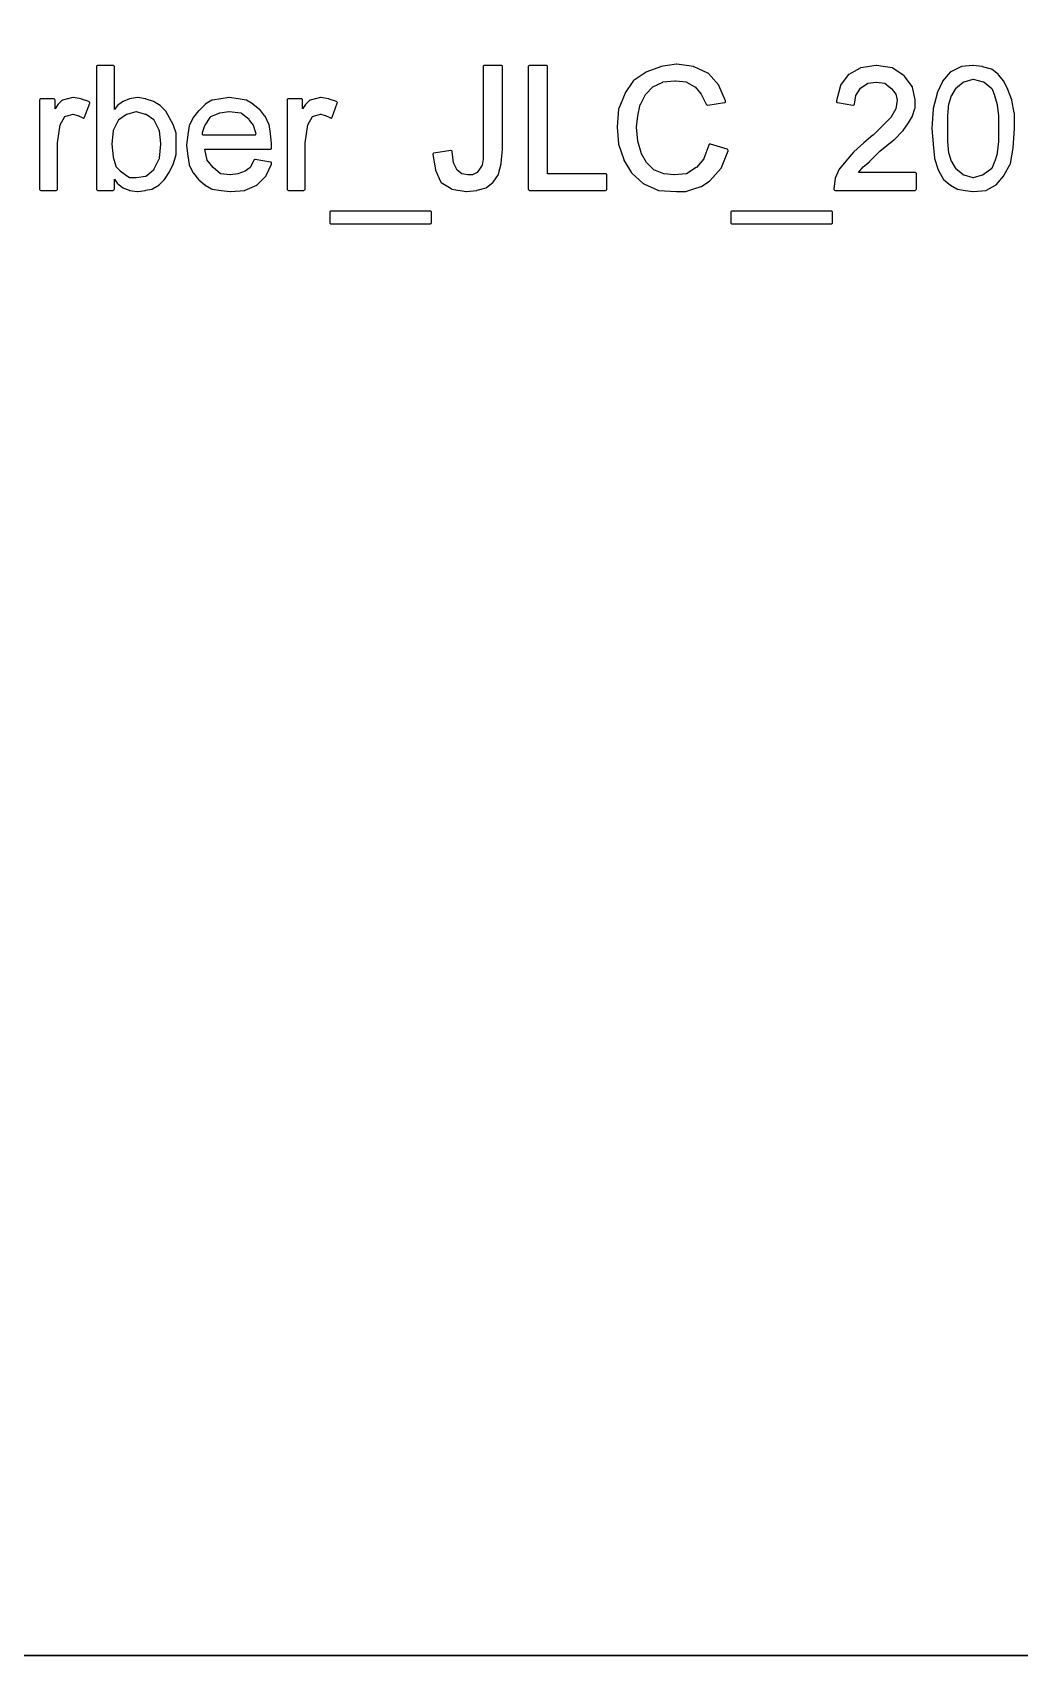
# Model space of a CAD drawing. Extents: x -200 to 200, y -150 to 150.
# Drawn here: x -122.74 to -99.19, y -150 to -111.28 of the extents above; entities that cross this region are included whole.
import ezdxf

# ---------------------------------------------------------------- set-up
doc = ezdxf.new("R2010")
doc.units = 0
doc.header["$MEASUREMENT"] = 0
doc.layers.get('0').update_dxf_attribs({"linetype": 'CONTINUOUS'})

msp = doc.modelspace()

# ---------------------------------------------------------------- linework, layer by layer
for points in [[(200.000009, 150.000999), (-200.000009, 150.000999), (-200.000009, 150.000999), (-200.001001, 150.000007), (-200.001001, 150.000007), (-200.001001, -150.000007), (-200.001001, -150.000007), (-200.000009, -150.000999), (-200.000009, -150.000999), (200.000009, -150.000999), (200.000009, -150.000999), (200.001001, -150.000007), (200.001001, -150.000007), (200.001001, 150.000007), (200.001001, 150.000007), (200.000009, 150.000999)], [(-200.000009, -150.000007), (-200.000009, 150.000007), (-200.000009, 150.000007), (200.000009, 150.000007), (200.000009, 150.000007), (200.000009, -150.000007), (200.000009, -150.000007), (-200.000009, -150.000007)]]:
    msp.add_lwpolyline(points)
for points in [[(-120.787001, -112.098997, 0.414214), (-120.816999, -112.069006), (-120.816999, -112.069006), (-121.186003, -112.069006), (-121.186003, -112.069006, 0.414214), (-121.216002, -112.098997), (-121.216002, -112.098997), (-121.216002, -115.021002), (-121.216002, -115.021002, 0.414214), (-121.186003, -115.051), (-121.186003, -115.051), (-120.816999, -115.051), (-120.816999, -115.051, 0.463517), (-120.787001, -115.015997), (-120.787001, -115.015997), (-120.787001, -114.782995), (-120.787001, -114.782995), (-120.719999, -114.883001), (-120.719999, -114.883001), (-120.719, -114.883993), (-120.719, -114.883993, 0.082799), (-120.711996, -114.890997), (-120.711996, -114.890997), (-120.594, -114.979994), (-120.594, -114.979994), (-120.592993, -114.981001), (-120.592993, -114.981001, 0.108996), (-120.581999, -114.987997), (-120.581999, -114.987997), (-120.435995, -115.046003), (-120.435995, -115.046003), (-120.433004, -115.047003), (-120.433004, -115.047003, 0.096996), (-120.421995, -115.051), (-120.421995, -115.051), (-120.237997, -115.082006), (-120.237997, -115.082006), (-120.228003, -115.082006), (-120.228003, -115.082006), (-120.043005, -115.051), (-120.043005, -115.051), (-120.041998, -115.050001), (-120.041998, -115.050001), (-119.892996, -115.020002), (-119.892996, -115.020002), (-119.886, -115.019003), (-119.886, -115.019003, 0.063618), (-119.879003, -115.015997), (-119.879003, -115.015997), (-119.726004, -114.924001), (-119.726004, -114.924001), (-119.724997, -114.923002), (-119.724997, -114.923002, 0.05407), (-119.719999, -114.918997), (-119.719999, -114.918997), (-119.599997, -114.799001), (-119.599997, -114.799001), (-119.597998, -114.798002), (-119.597998, -114.798002, 0.064598), (-119.593, -114.791998), (-119.593, -114.791998), (-119.470999, -114.609007), (-119.470999, -114.609007), (-119.469999, -114.608), (-119.469999, -114.608, 0.036639), (-119.467993, -114.603994), (-119.467993, -114.603994), (-119.374998, -114.419996), (-119.374998, -114.419996, 0.052386), (-119.372999, -114.413999), (-119.372999, -114.413999), (-119.312002, -114.198995), (-119.312002, -114.198995), (-119.312002, -114.197996), (-119.312002, -114.197996, 0.059269), (-119.310995, -114.191), (-119.310995, -114.191), (-119.310995, -113.697996), (-119.310995, -113.697996), (-119.312002, -113.697996), (-119.312002, -113.697996, 0.077946), (-119.313002, -113.689001), (-119.313002, -113.689001), (-119.373999, -113.504995), (-119.373999, -113.504995, 0.045752), (-119.375997, -113.499998), (-119.375997, -113.499998), (-119.561003, -113.161001), (-119.561003, -113.161001, 0.072981), (-119.566, -113.154005), (-119.566, -113.154005), (-119.689001, -113.031004), (-119.689001, -113.031004, 0.065689), (-119.694998, -113.025999), (-119.694998, -113.025999), (-119.848997, -112.934003), (-119.848997, -112.934003), (-119.850004, -112.934003), (-119.850004, -112.934003, 0.045771), (-119.855001, -112.931997), (-119.855001, -112.931997), (-120.030004, -112.873998), (-120.030004, -112.873998), (-120.031996, -112.873006), (-120.031996, -112.873006, 0.097028), (-120.043005, -112.869001), (-120.043005, -112.869001), (-120.228003, -112.838003), (-120.228003, -112.838003), (-120.237997, -112.838003), (-120.237997, -112.838003), (-120.421995, -112.869001), (-120.421995, -112.869001), (-120.425001, -112.87), (-120.425001, -112.87, 0.026342), (-120.428007, -112.871), (-120.428007, -112.871), (-120.577002, -112.929998), (-120.577002, -112.929998), (-120.579, -112.930997), (-120.579, -112.930997, 0.093847), (-120.589003, -112.935995), (-120.589003, -112.935995), (-120.710997, -113.026998), (-120.710997, -113.026998), (-120.711996, -113.027998), (-120.711996, -113.027998, 0.059266), (-120.716993, -113.032995), (-120.716993, -113.032995), (-120.785994, -113.12), (-120.785994, -113.12), (-120.787001, -113.12), (-120.787001, -113.12), (-120.787001, -112.098997)], [(-111.528005, -112.098997, 0.414214), (-111.557996, -112.069006), (-111.557996, -112.069006), (-111.957998, -112.069006), (-111.957998, -112.069006, 0.414214), (-111.988004, -112.098997), (-111.988004, -112.098997), (-111.988004, -114.311002), (-111.988004, -114.311002), (-112.015997, -114.451994), (-112.015997, -114.451994), (-112.015997, -114.453001), (-112.015997, -114.453001), (-112.076002, -114.542997), (-112.076002, -114.542997), (-112.132001, -114.628004), (-112.132001, -114.628004), (-112.132993, -114.629003), (-112.132993, -114.629003), (-112.242002, -114.683004), (-112.242002, -114.683004), (-112.357, -114.683004), (-112.357, -114.683004), (-112.495992, -114.656004), (-112.495992, -114.656004), (-112.498998, -114.655004), (-112.498998, -114.655004), (-112.609998, -114.570997), (-112.609998, -114.570997), (-112.611005, -114.569998), (-112.611005, -114.569998), (-112.697996, -114.396002), (-112.697996, -114.396002), (-112.697996, -114.395002), (-112.697996, -114.395002), (-112.728002, -114.125997), (-112.728002, -114.125997, 0.385258), (-112.758001, -114.099004), (-112.758001, -114.099004), (-112.763006, -114.099004), (-112.763006, -114.099004), (-113.163, -114.161001), (-113.163, -114.161001, 0.414286), (-113.188001, -114.196005), (-113.188001, -114.196005), (-113.126005, -114.564001), (-113.126005, -114.564001), (-113.124998, -114.565), (-113.124998, -114.565, 0.061929), (-113.122999, -114.571996), (-113.122999, -114.571996), (-113.003004, -114.842993), (-113.003004, -114.842993), (-113.002004, -114.844), (-113.002004, -114.844, 0.193503), (-112.989004, -114.862005), (-112.989004, -114.862005), (-112.750997, -115.01), (-112.750997, -115.01), (-112.749006, -115.010999), (-112.749006, -115.010999, 0.162341), (-112.732, -115.020002), (-112.732, -115.020002), (-112.393995, -115.082006), (-112.393995, -115.082006), (-112.385, -115.082006), (-112.385, -115.082006), (-112.139005, -115.051), (-112.139005, -115.051), (-112.135, -115.050001), (-112.135, -115.050001), (-111.919004, -114.988996), (-111.919004, -114.988996), (-111.916998, -114.987997), (-111.916998, -114.987997, 0.087079), (-111.907995, -114.983), (-111.907995, -114.983), (-111.755994, -114.860998), (-111.755994, -114.860998), (-111.754003, -114.859998), (-111.754003, -114.859998, 0.064591), (-111.748998, -114.854002), (-111.748998, -114.854002), (-111.625997, -114.669004), (-111.625997, -114.669004), (-111.625997, -114.667997), (-111.625997, -114.667997, 0.083313), (-111.621999, -114.658994), (-111.621999, -114.658994), (-111.561002, -114.416006), (-111.561002, -114.416006), (-111.560003, -114.414999), (-111.560003, -114.414999, 0.050363), (-111.558996, -114.409002), (-111.558996, -114.409002), (-111.528005, -114.070997), (-111.528005, -114.070997), (-111.528005, -114.069997), (-111.528005, -114.069997, 0.016649), (-111.528005, -114.067999), (-111.528005, -114.067999), (-111.528005, -112.098997)], [(-110.451993, -112.098997, 0.414214), (-110.482, -112.069006), (-110.482, -112.069006), (-110.882001, -112.069006), (-110.882001, -112.069006, 0.414214), (-110.912, -112.098997), (-110.912, -112.098997), (-110.912, -115.021002), (-110.912, -115.021002, 0.414214), (-110.882001, -115.051), (-110.882001, -115.051), (-109.066999, -115.051), (-109.066999, -115.051, 0.414214), (-109.037, -115.021002), (-109.037, -115.021002), (-109.037, -114.683004), (-109.037, -114.683004, 0.414214), (-109.066999, -114.652998), (-109.066999, -114.652998), (-110.451993, -114.652998), (-110.451993, -114.652998), (-110.451993, -112.098997)], [(-107.37, -112.038), (-107.380002, -112.038), (-107.380002, -112.038), (-107.748998, -112.099996), (-107.748998, -112.099996), (-107.750997, -112.100996), (-107.750997, -112.100996, 0.026627), (-107.754003, -112.102003), (-107.754003, -112.102003), (-108.087003, -112.222997), (-108.087003, -112.222997), (-108.090993, -112.223997), (-108.090993, -112.223997, 0.074246), (-108.098997, -112.228002), (-108.098997, -112.228002), (-108.406003, -112.441999), (-108.406003, -112.441999), (-108.406995, -112.442999), (-108.406995, -112.442999, 0.094444), (-108.414998, -112.451002), (-108.414998, -112.451002), (-108.598997, -112.726003), (-108.598997, -112.726003), (-108.598997, -112.727003), (-108.598997, -112.727003, 0.067398), (-108.603002, -112.733999), (-108.603002, -112.733999), (-108.754003, -113.098005), (-108.754003, -113.098005), (-108.754003, -113.099004), (-108.754003, -113.099004, 0.114685), (-108.758001, -113.112005), (-108.758001, -113.112005), (-108.788999, -113.538999), (-108.788999, -113.538999), (-108.788999, -113.539999), (-108.788999, -113.539999, 0.058035), (-108.788999, -113.546995), (-108.788999, -113.546995), (-108.758001, -113.944997), (-108.758001, -113.944997), (-108.756994, -113.945997), (-108.756994, -113.945997, 0.06071), (-108.756002, -113.953001), (-108.756002, -113.953001), (-108.635999, -114.315), (-108.635999, -114.315), (-108.635, -114.316), (-108.635, -114.316, 0.114677), (-108.631002, -114.329), (-108.631002, -114.329), (-108.447996, -114.635), (-108.447996, -114.635), (-108.447004, -114.635999), (-108.447004, -114.635999, 0.07765), (-108.440999, -114.643003), (-108.440999, -114.643003), (-108.168996, -114.885), (-108.168996, -114.885), (-108.166997, -114.885999), (-108.166997, -114.885999, 0.116057), (-108.156003, -114.894003), (-108.156003, -114.894003), (-107.824994, -115.044996), (-107.824994, -115.044996), (-107.823003, -115.046003), (-107.823003, -115.046003, 0.133421), (-107.808004, -115.051), (-107.808004, -115.051), (-107.376996, -115.082006), (-107.376996, -115.082006), (-107.160001, -115.082006), (-107.160001, -115.082006, 0.085954), (-107.150007, -115.08), (-107.150007, -115.08), (-106.965001, -115.018003), (-106.965001, -115.018003), (-106.963003, -115.016996), (-106.963003, -115.016996), (-106.786992, -114.959005), (-106.786992, -114.959005), (-106.780996, -114.958006), (-106.780996, -114.958006, 0.074186), (-106.773, -114.954), (-106.773, -114.954), (-106.588994, -114.830999), (-106.588994, -114.830999), (-106.587995, -114.83), (-106.587995, -114.83, 0.047424), (-106.583997, -114.826002), (-106.583997, -114.826002), (-106.310003, -114.520994), (-106.310003, -114.520994), (-106.307996, -114.520002), (-106.307996, -114.520002, 0.109026), (-106.301, -114.509), (-106.301, -114.509), (-106.147001, -114.108999), (-106.147001, -114.108999, 0.435877), (-106.165998, -114.068998), (-106.165998, -114.068998), (-106.565999, -113.945997), (-106.565999, -113.945997, 0.444778), (-106.605001, -113.969), (-106.605001, -113.969), (-106.605001, -113.969999), (-106.605001, -113.969999), (-106.723005, -114.294996), (-106.723005, -114.294996), (-106.723005, -114.295995), (-106.723005, -114.295995), (-106.903005, -114.506002), (-106.903005, -114.506002), (-106.903997, -114.506994), (-106.903997, -114.506994), (-107.136998, -114.652998), (-107.136998, -114.652998), (-107.142003, -114.653997), (-107.142003, -114.653997), (-107.428998, -114.681997), (-107.428998, -114.681997), (-107.44, -114.681997), (-107.44, -114.681997), (-107.671003, -114.653997), (-107.671003, -114.653997), (-107.676999, -114.652998), (-107.676999, -114.652998), (-107.913, -114.564001), (-107.913, -114.564001), (-108.089002, -114.387998), (-108.089002, -114.387998), (-108.089002, -114.386999), (-108.089002, -114.386999), (-108.207998, -114.178999), (-108.207998, -114.178999), (-108.207998, -114.177999), (-108.207998, -114.177999), (-108.297994, -113.875997), (-108.297994, -113.875997), (-108.297994, -113.875005), (-108.297994, -113.875005), (-108.329, -113.544004), (-108.329, -113.544004), (-108.328, -113.542997), (-108.328, -113.542997), (-108.297994, -113.271001), (-108.297994, -113.271001), (-108.297994, -113.270002), (-108.297994, -113.270002), (-108.239004, -113.002004), (-108.239004, -113.002004), (-108.237996, -113.000997), (-108.237996, -113.000997), (-108.118001, -112.760999), (-108.118001, -112.760999), (-107.941999, -112.585004), (-107.941999, -112.585004), (-107.706006, -112.467001), (-107.706006, -112.467001), (-107.699994, -112.466001), (-107.699994, -112.466001), (-107.412999, -112.437002), (-107.412999, -112.437002), (-107.399999, -112.437002), (-107.399999, -112.437002), (-107.141004, -112.466001), (-107.141004, -112.466001), (-107.136998, -112.467001), (-107.136998, -112.467001), (-106.936002, -112.581998), (-106.936002, -112.581998), (-106.933996, -112.582998), (-106.933996, -112.582998), (-106.786992, -112.759), (-106.786992, -112.759), (-106.786001, -112.76), (-106.786001, -112.76), (-106.668004, -112.996), (-106.668004, -112.996), (-106.666997, -112.996999), (-106.666997, -112.996999, 0.357502), (-106.636998, -113.021001), (-106.636998, -113.021001), (-106.632001, -113.021001), (-106.632001, -113.021001), (-106.232, -112.958997), (-106.232, -112.958997), (-106.228002, -112.957998), (-106.228002, -112.957998, 0.444988), (-106.209005, -112.916998), (-106.209005, -112.916998), (-106.362996, -112.549001), (-106.362996, -112.549001), (-106.363996, -112.548002), (-106.363996, -112.548002, 0.080098), (-106.368993, -112.539999), (-106.368993, -112.539999), (-106.615003, -112.262998), (-106.615003, -112.262998, 0.104041), (-106.624997, -112.255994), (-106.624997, -112.255994), (-106.955999, -112.106001), (-106.955999, -112.106001), (-106.958005, -112.104993), (-106.958005, -112.104993, 0.108363), (-106.969999, -112.099996), (-106.969999, -112.099996), (-107.37, -112.038)], [(-102.601995, -112.069006), (-102.611997, -112.069006), (-102.611997, -112.069006), (-102.981, -112.130003), (-102.981, -112.130003), (-102.983998, -112.131002), (-102.983998, -112.131002, 0.063656), (-102.991002, -112.134), (-102.991002, -112.134), (-103.262998, -112.285001), (-103.262998, -112.285001), (-103.263997, -112.286001), (-103.263997, -112.286001, 0.139164), (-103.276998, -112.296003), (-103.276998, -112.296003), (-103.459996, -112.538999), (-103.459996, -112.538999), (-103.459996, -112.539999), (-103.459996, -112.539999, 0.125938), (-103.467, -112.552999), (-103.467, -112.552999), (-103.557996, -112.915998), (-103.557996, -112.915998), (-103.557996, -112.916998), (-103.557996, -112.916998, 0.486345), (-103.534993, -112.958997), (-103.534993, -112.958997), (-103.165998, -113.021001), (-103.165998, -113.021001), (-103.161, -113.021001), (-103.161, -113.021001, 0.375866), (-103.130994, -112.995), (-103.130994, -112.995), (-103.101003, -112.787), (-103.101003, -112.787), (-103.100003, -112.786001), (-103.100003, -112.786001), (-102.985006, -112.612997), (-102.985006, -112.612997), (-102.983998, -112.612005), (-102.983998, -112.612005), (-102.811002, -112.496999), (-102.811002, -112.496999), (-102.803998, -112.495992), (-102.803998, -112.495992), (-102.609998, -112.468), (-102.609998, -112.468), (-102.604001, -112.468), (-102.604001, -112.468), (-102.409993, -112.495992), (-102.409993, -112.495992), (-102.402997, -112.496999), (-102.402997, -112.496999), (-102.259999, -112.612005), (-102.259999, -112.612005), (-102.259, -112.612997), (-102.259, -112.612997), (-102.144002, -112.756994), (-102.144002, -112.756994), (-102.142995, -112.758001), (-102.142995, -112.758001), (-102.114995, -112.897001), (-102.114995, -112.897001), (-102.113996, -112.898), (-102.113996, -112.898), (-102.144002, -113.103002), (-102.144002, -113.103002), (-102.144002, -113.104002), (-102.144002, -113.104002), (-102.261998, -113.310003), (-102.261998, -113.310003), (-102.261998, -113.311002), (-102.261998, -113.311002), (-102.380002, -113.429006), (-102.380002, -113.429006, 0.023666), (-102.381993, -113.430998), (-102.381993, -113.430998), (-102.684995, -113.733999), (-102.684995, -113.733999, 0.041119), (-102.689, -113.737005), (-102.689, -113.737005), (-102.903997, -113.921003), (-102.903997, -113.921003), (-103.148, -114.135), (-103.148, -114.135), (-103.148999, -114.135999), (-103.148999, -114.135999, 0.046366), (-103.152997, -114.139997), (-103.152997, -114.139997), (-103.338002, -114.355001), (-103.338002, -114.355001), (-103.338002, -114.355993), (-103.338002, -114.355993), (-103.486005, -114.534994), (-103.486005, -114.534994), (-103.486997, -114.536001), (-103.486997, -114.536001, 0.124675), (-103.495999, -114.547994), (-103.495999, -114.547994), (-103.589002, -114.761999), (-103.589002, -114.761999), (-103.589002, -114.762998), (-103.589002, -114.762998, 0.068235), (-103.591001, -114.771002), (-103.591001, -114.771002), (-103.620999, -115.014997), (-103.620999, -115.014997), (-103.620999, -115.015997), (-103.620999, -115.015997, 0.463517), (-103.591001, -115.051), (-103.591001, -115.051), (-101.683995, -115.051), (-101.683995, -115.051, 0.414214), (-101.654004, -115.021002), (-101.654004, -115.021002), (-101.654004, -114.651998), (-101.654004, -114.651998, 0.414214), (-101.683995, -114.621999), (-101.683995, -114.621999), (-103.035001, -114.621999), (-103.035001, -114.621999), (-102.923993, -114.487997), (-102.923993, -114.487997), (-102.922002, -114.486997), (-102.922002, -114.486997), (-102.773, -114.367002), (-102.773, -114.367002, 0.0238), (-102.771001, -114.364996), (-102.771001, -114.364996), (-102.525006, -114.119001), (-102.525006, -114.119001), (-102.523, -114.118002), (-102.523, -114.118002), (-102.188001, -113.844), (-102.188001, -113.844, 0.023756), (-102.186002, -113.842001), (-102.186002, -113.842001), (-101.974004, -113.629995), (-101.974004, -113.629995), (-101.971997, -113.628996), (-101.971997, -113.628996, 0.064568), (-101.967, -113.622999), (-101.967, -113.622999), (-101.844998, -113.441), (-101.844998, -113.441), (-101.843999, -113.44), (-101.843999, -113.44, 0.018224), (-101.843, -113.438001), (-101.843, -113.438001), (-101.750005, -113.284002), (-101.750005, -113.284002), (-101.750997, -113.283003), (-101.750997, -113.283003, 0.057426), (-101.747998, -113.277006), (-101.747998, -113.277006), (-101.689, -113.098005), (-101.689, -113.098005), (-101.688001, -113.096998), (-101.688001, -113.096998, 0.120209), (-101.685002, -113.082998), (-101.685002, -113.082998), (-101.685002, -112.899), (-101.685002, -112.899, 0.051125), (-101.686002, -112.893003), (-101.686002, -112.893003), (-101.745999, -112.588003), (-101.745999, -112.588003), (-101.745999, -112.586996), (-101.745999, -112.586996, 0.128434), (-101.751996, -112.572996), (-101.751996, -112.572996), (-101.937001, -112.327001), (-101.937001, -112.327001, 0.082733), (-101.943997, -112.319997), (-101.943997, -112.319997), (-102.218, -112.136999), (-102.218, -112.136999), (-102.218999, -112.135999), (-102.218999, -112.135999, 0.126827), (-102.232999, -112.130003), (-102.232999, -112.130003), (-102.601995, -112.069006)], [(-100.295995, -112.069006), (-100.302999, -112.069006), (-100.302999, -112.069006), (-100.579999, -112.099996), (-100.579999, -112.099996), (-100.584996, -112.100996), (-100.584996, -112.100996, 0.044979), (-100.590001, -112.103002), (-100.590001, -112.103002), (-100.831998, -112.223997), (-100.831998, -112.223997, 0.139432), (-100.845998, -112.232999), (-100.845998, -112.232999), (-101.029996, -112.447996), (-101.029996, -112.447996), (-101.029996, -112.448995), (-101.029996, -112.448995, 0.068254), (-101.034001, -112.455999), (-101.034001, -112.455999), (-101.154996, -112.726003), (-101.154996, -112.726003), (-101.154996, -112.727003), (-101.154996, -112.727003, 0.102004), (-101.160001, -112.737997), (-101.160001, -112.737997), (-101.250997, -113.100996), (-101.250997, -113.100996), (-101.250997, -113.101995), (-101.250997, -113.101995, 0.084929), (-101.253003, -113.112005), (-101.253003, -113.112005), (-101.283994, -113.567999), (-101.283994, -113.567999), (-101.283994, -113.568998), (-101.283994, -113.568998, 0.074537), (-101.283994, -113.578001), (-101.283994, -113.578001), (-101.254003, -113.941), (-101.254003, -113.941), (-101.253003, -113.941999), (-101.253003, -113.941999, 0.041557), (-101.253003, -113.946996), (-101.253003, -113.946996), (-101.221997, -114.285001), (-101.221997, -114.285001), (-101.221005, -114.286001), (-101.221005, -114.286001, 0.052112), (-101.219998, -114.292005), (-101.219998, -114.292005), (-101.131002, -114.561002), (-101.131002, -114.561002), (-101.130002, -114.561994), (-101.130002, -114.561994, 0.114746), (-101.125997, -114.575002), (-101.125997, -114.575002), (-101.003995, -114.788999), (-101.003995, -114.788999), (-101.002996, -114.789999), (-101.002996, -114.789999, 0.08951), (-100.995999, -114.798002), (-100.995999, -114.798002), (-100.844998, -114.918997), (-100.844998, -114.918997), (-100.842999, -114.919996), (-100.842999, -114.919996, 0.053796), (-100.837995, -114.924001), (-100.837995, -114.924001), (-100.690999, -115.011999), (-100.690999, -115.011999), (-100.689, -115.013006), (-100.689, -115.013006, 0.138496), (-100.674001, -115.020002), (-100.674001, -115.020002), (-100.489995, -115.051), (-100.489995, -115.051), (-100.304997, -115.082006), (-100.304997, -115.082006), (-100.296994, -115.082006), (-100.296994, -115.082006), (-99.988996, -115.051), (-99.988996, -115.051), (-99.983998, -115.050001), (-99.983998, -115.050001, 0.06358), (-99.977002, -115.047003), (-99.977002, -115.047003), (-99.765004, -114.926), (-99.765004, -114.926), (-99.762998, -114.925001), (-99.762998, -114.925001, 0.094427), (-99.753995, -114.918005), (-99.753995, -114.918005), (-99.568997, -114.703001), (-99.568997, -114.703001), (-99.568997, -114.702001), (-99.568997, -114.702001, 0.041821), (-99.565999, -114.698003), (-99.565999, -114.698003), (-99.414998, -114.424993), (-99.414998, -114.424993), (-99.413999, -114.424001), (-99.413999, -114.424001, 0.11532), (-99.409001, -114.410993), (-99.409001, -114.410993), (-99.347005, -114.041998), (-99.347005, -114.041998, 0.02481), (-99.347005, -114.038999), (-99.347005, -114.038999), (-99.315999, -113.577001), (-99.315999, -113.577001, 0.016708), (-99.315999, -113.574995), (-99.315999, -113.574995), (-99.315999, -113.205999), (-99.315999, -113.205999, 0.051125), (-99.316998, -113.200002), (-99.316998, -113.200002), (-99.377995, -112.896001), (-99.377995, -112.896001), (-99.377995, -112.894994), (-99.377995, -112.894994, 0.060515), (-99.380002, -112.887998), (-99.380002, -112.887998), (-99.472005, -112.641996), (-99.472005, -112.641996, 0.018586), (-99.472997, -112.639997), (-99.472997, -112.639997), (-99.565, -112.455), (-99.565, -112.455, 0.060529), (-99.568997, -112.448995), (-99.568997, -112.448995), (-99.692998, -112.295004), (-99.692998, -112.295004, 0.047576), (-99.697003, -112.290998), (-99.697003, -112.290998), (-99.845998, -112.171003), (-99.845998, -112.171003), (-99.846997, -112.170003), (-99.846997, -112.170003, 0.135798), (-99.861005, -112.162), (-99.861005, -112.162), (-100.073003, -112.102003), (-100.073003, -112.102003), (-100.076001, -112.100996), (-100.076001, -112.100996, 0.042094), (-100.080998, -112.099996), (-100.080998, -112.099996), (-100.295995, -112.069006)], [(-100.293004, -112.407995, 0.118953), (-100.307004, -112.407995), (-100.307004, -112.407995), (-100.308003, -112.407995), (-100.308003, -112.407995), (-100.523, -112.469999), (-100.523, -112.469999, 0.135753), (-100.537, -112.478002), (-100.537, -112.478002), (-100.537999, -112.479002), (-100.537999, -112.479002), (-100.718999, -112.630003), (-100.718999, -112.630003, 0.089505), (-100.726003, -112.637998), (-100.726003, -112.637998), (-100.817998, -112.790998), (-100.817998, -112.790998, 0.055771), (-100.821004, -112.797002), (-100.821004, -112.797002), (-100.821004, -112.797994), (-100.821004, -112.797994), (-100.882001, -112.981001), (-100.882001, -112.981001, 0.061046), (-100.884, -112.988004), (-100.884, -112.988004), (-100.913999, -113.264997), (-100.913999, -113.264997, 0.025004), (-100.913999, -113.268003), (-100.913999, -113.268003), (-100.913999, -113.882993), (-100.913999, -113.882993, 0.025004), (-100.913999, -113.885999), (-100.913999, -113.885999), (-100.884, -114.163), (-100.884, -114.163, 0.076461), (-100.882001, -114.171995), (-100.882001, -114.171995), (-100.881001, -114.173002), (-100.881001, -114.173002), (-100.819997, -114.354002), (-100.819997, -114.354002, 0.037764), (-100.817998, -114.358), (-100.817998, -114.358), (-100.817998, -114.358999), (-100.817998, -114.358999), (-100.726003, -114.513006), (-100.726003, -114.513006, 0.077562), (-100.720006, -114.520002), (-100.720006, -114.520002), (-100.718999, -114.520994), (-100.718999, -114.520994), (-100.534001, -114.675001), (-100.534001, -114.675001, 0.08709), (-100.524999, -114.679998), (-100.524999, -114.679998), (-100.523, -114.680998), (-100.523, -114.680998), (-100.308003, -114.742002), (-100.308003, -114.742002, 0.135424), (-100.291997, -114.742002), (-100.291997, -114.742002), (-100.287999, -114.740995), (-100.287999, -114.740995), (-100.077001, -114.680998), (-100.077001, -114.680998, 0.135798), (-100.062993, -114.672994), (-100.062993, -114.672994), (-100.062001, -114.671995), (-100.062001, -114.671995), (-99.852002, -114.522001), (-99.852002, -114.522001, 0.142894), (-99.842, -114.509), (-99.842, -114.509), (-99.841001, -114.509), (-99.841001, -114.509), (-99.780004, -114.355001), (-99.780004, -114.355001, 0.068745), (-99.777997, -114.347006), (-99.777997, -114.347006), (-99.776998, -114.345998), (-99.776998, -114.345998), (-99.717999, -114.170004), (-99.717999, -114.170004, 0.086013), (-99.716001, -114.160001), (-99.716001, -114.160001), (-99.716001, -114.159002), (-99.716001, -114.159002), (-99.715001, -114.157995), (-99.715001, -114.157995), (-99.685994, -113.885999), (-99.685994, -113.885999, 0.024998), (-99.685994, -113.882993), (-99.685994, -113.882993), (-99.685994, -113.574995), (-99.685994, -113.574995, 0.041421), (-99.685994, -113.569997), (-99.685994, -113.569997), (-99.685994, -113.268003), (-99.685994, -113.268003, 0.041484), (-99.685994, -113.262998), (-99.685994, -113.262998), (-99.685994, -113.261999), (-99.685994, -113.261999), (-99.716001, -113.017995), (-99.716001, -113.017995, 0.068172), (-99.717999, -113.01), (-99.717999, -113.01), (-99.717999, -113.009), (-99.717999, -113.009), (-99.779004, -112.797994), (-99.779004, -112.797994, 0.063547), (-99.781995, -112.790998), (-99.781995, -112.790998), (-99.781995, -112.790006), (-99.781995, -112.790006), (-99.841001, -112.641996), (-99.841001, -112.641996, 0.169872), (-99.854001, -112.626997), (-99.854001, -112.626997), (-99.855, -112.626005), (-99.855, -112.626005), (-100.034993, -112.475996), (-100.034993, -112.475996, 0.113923), (-100.047002, -112.469999), (-100.047002, -112.469999), (-100.051, -112.468999), (-100.051, -112.468999), (-100.293004, -112.407995)], [(-121.766005, -112.838003), (-121.771002, -112.838003), (-121.771002, -112.838003, 0.059283), (-121.777998, -112.839002), (-121.777998, -112.839002), (-121.896994, -112.869001), (-121.896994, -112.869001), (-121.900999, -112.87), (-121.900999, -112.87), (-122.024, -112.899999), (-122.024, -112.899999), (-122.026999, -112.900999), (-122.026999, -112.900999, 0.111029), (-122.038, -112.907995), (-122.038, -112.907995), (-122.124998, -112.996), (-122.124998, -112.996), (-122.125998, -112.996999), (-122.125998, -112.996999, 0.094392), (-122.134001, -113.004995), (-122.134001, -113.004995), (-122.201002, -113.105001), (-122.201002, -113.105001), (-122.202002, -113.105001), (-122.202002, -113.105001), (-122.202002, -112.899), (-122.202002, -112.899, 0.414214), (-122.232, -112.869001), (-122.232, -112.869001), (-122.539999, -112.869001), (-122.539999, -112.869001, 0.414214), (-122.569998, -112.899), (-122.569998, -112.899), (-122.569998, -115.015997), (-122.569998, -115.015997, 0.463517), (-122.539999, -115.051), (-122.539999, -115.051), (-122.171003, -115.051), (-122.171003, -115.051, 0.414214), (-122.140997, -115.021002), (-122.140997, -115.021002), (-122.140997, -113.914999), (-122.140997, -113.914999), (-122.139998, -113.913999), (-122.139998, -113.913999), (-122.08, -113.491995), (-122.08, -113.491995), (-122.079001, -113.490995), (-122.079001, -113.490995), (-121.965994, -113.292997), (-121.965994, -113.292997), (-121.964003, -113.291998), (-121.964003, -113.291998), (-121.886999, -113.265997), (-121.886999, -113.265997), (-121.882994, -113.264997), (-121.882994, -113.264997), (-121.772001, -113.236997), (-121.772001, -113.236997), (-121.770002, -113.236997), (-121.770002, -113.236997), (-121.663, -113.264005), (-121.663, -113.264005), (-121.659002, -113.264997), (-121.659002, -113.264997), (-121.538, -113.325002), (-121.538, -113.325002), (-121.537001, -113.325002), (-121.537001, -113.325002, 0.436477), (-121.497, -113.307996), (-121.497, -113.307996), (-121.373999, -112.969999), (-121.373999, -112.969999), (-121.373999, -112.969), (-121.373999, -112.969, 0.414141), (-121.393004, -112.931997), (-121.393004, -112.931997), (-121.567999, -112.873998), (-121.567999, -112.873998), (-121.569998, -112.873006), (-121.569998, -112.873006, 0.096966), (-121.580999, -112.869001), (-121.580999, -112.869001), (-121.766005, -112.838003)], [(-118.045004, -112.838003), (-118.053999, -112.838003), (-118.053999, -112.838003), (-118.238005, -112.869001), (-118.238005, -112.869001), (-118.244001, -112.87), (-118.244001, -112.87), (-118.445997, -112.898), (-118.445997, -112.898), (-118.449003, -112.898), (-118.449003, -112.898, 0.138835), (-118.465002, -112.902998), (-118.465002, -112.902998), (-118.619001, -112.996), (-118.619001, -112.996), (-118.619001, -112.996999), (-118.619001, -112.996999, 0.054035), (-118.623999, -113.000997), (-118.623999, -113.000997), (-118.774, -113.150999), (-118.774, -113.150999, 0.059255), (-118.778997, -113.155996), (-118.778997, -113.155996), (-118.9, -113.306997), (-118.9, -113.306997), (-118.9, -113.307996), (-118.9, -113.307996, 0.084395), (-118.905996, -113.316), (-118.905996, -113.316), (-118.995001, -113.493002), (-118.995001, -113.493002), (-118.995001, -113.494001), (-118.995001, -113.494001, 0.146832), (-119.001997, -113.51), (-119.001997, -113.51), (-119.032003, -113.721998), (-119.032003, -113.721998), (-119.032003, -113.723005), (-119.032003, -113.723005, 0.016361), (-119.032003, -113.724996), (-119.032003, -113.724996), (-119.062994, -113.968), (-119.062994, -113.968), (-119.062994, -113.969), (-119.062994, -113.969, 0.082697), (-119.062994, -113.978994), (-119.062994, -113.978994), (-119.032003, -114.225004), (-119.032003, -114.225004), (-119.002996, -114.437002), (-119.002996, -114.437002), (-119.001997, -114.437994), (-119.001997, -114.437994, 0.111834), (-118.998999, -114.451002), (-118.998999, -114.451002), (-118.905996, -114.635), (-118.905996, -114.635), (-118.904997, -114.635), (-118.904997, -114.635, 0.049204), (-118.901998, -114.639997), (-118.901998, -114.639997), (-118.782995, -114.788999), (-118.782995, -114.788999), (-118.781996, -114.789999), (-118.781996, -114.789999, 0.08951), (-118.775, -114.798002), (-118.775, -114.798002), (-118.625997, -114.918005), (-118.625997, -114.918005), (-118.623999, -114.918997), (-118.623999, -114.918997, 0.065719), (-118.617994, -114.924001), (-118.617994, -114.924001), (-118.470999, -115.011999), (-118.470999, -115.011999), (-118.469, -115.013006), (-118.469, -115.013006, 0.146896), (-118.452993, -115.020002), (-118.452993, -115.020002), (-118.236997, -115.051), (-118.236997, -115.051), (-118.022001, -115.082006), (-118.022001, -115.082006), (-118.014997, -115.082006), (-118.014997, -115.082006), (-117.677, -115.051), (-117.677, -115.051), (-117.674002, -115.050001), (-117.674002, -115.050001, 0.05358), (-117.668005, -115.048002), (-117.668005, -115.048002), (-117.390997, -114.925001), (-117.390997, -114.925001, 0.092081), (-117.381994, -114.918997), (-117.381994, -114.918997), (-117.166998, -114.704), (-117.166998, -114.704, 0.092068), (-117.161001, -114.694998), (-117.161001, -114.694998), (-117.040998, -114.424993), (-117.040998, -114.424993), (-117.039999, -114.424001), (-117.039999, -114.424001, 0.555965), (-117.059995, -114.375997), (-117.059995, -114.375997), (-117.429006, -114.314001), (-117.429006, -114.314001), (-117.434004, -114.314001), (-117.434004, -114.314001, 0.320072), (-117.463003, -114.334005), (-117.463003, -114.334005), (-117.463003, -114.334997), (-117.463003, -114.334997), (-117.550001, -114.509), (-117.550001, -114.509), (-117.551, -114.51), (-117.551, -114.51), (-117.662992, -114.594), (-117.662992, -114.594), (-117.664999, -114.595007), (-117.664999, -114.595007), (-117.838003, -114.652998), (-117.838003, -114.652998), (-117.839002, -114.652998), (-117.839002, -114.652998), (-118.017004, -114.681997), (-118.017004, -114.681997), (-118.022001, -114.681997), (-118.022001, -114.681997), (-118.252005, -114.653997), (-118.252005, -114.653997), (-118.252996, -114.652998), (-118.252996, -114.652998), (-118.427999, -114.508001), (-118.427999, -114.508001), (-118.427999, -114.506994), (-118.427999, -114.506994), (-118.575994, -114.33), (-118.575994, -114.33), (-118.575994, -114.329), (-118.575994, -114.329), (-118.628004, -114.067007), (-118.628004, -114.067007), (-117.065, -114.067007), (-117.065, -114.067007), (-117.057005, -114.066), (-117.057005, -114.066, 0.33744), (-117.035002, -114.037), (-117.035002, -114.037), (-117.035002, -113.943998), (-117.035002, -113.943998, 0.033206), (-117.035002, -113.94), (-117.035002, -113.94), (-117.065, -113.693998), (-117.065, -113.693998), (-117.095999, -113.479002), (-117.095999, -113.479002, 0.079219), (-117.099005, -113.470007), (-117.099005, -113.470007), (-117.191, -113.285001), (-117.191, -113.285001, 0.060571), (-117.195005, -113.278997), (-117.195005, -113.278997), (-117.317999, -113.126005), (-117.317999, -113.126005, 0.047535), (-117.321997, -113.121999), (-117.321997, -113.121999), (-117.472998, -113.000997), (-117.472998, -113.000997), (-117.473997, -112.999998), (-117.473997, -112.999998, 0.052643), (-117.478994, -112.996), (-117.478994, -112.996), (-117.633001, -112.902998), (-117.633001, -112.902998, 0.096879), (-117.643995, -112.899), (-117.643995, -112.899), (-117.829, -112.869001), (-117.829, -112.869001), (-117.83, -112.869001), (-117.83, -112.869001), (-118.045004, -112.838003)], [(-115.859998, -112.838003), (-115.865003, -112.838003), (-115.865003, -112.838003, 0.059283), (-115.872, -112.839002), (-115.872, -112.839002), (-115.990995, -112.869001), (-115.990995, -112.869001), (-115.995001, -112.87), (-115.995001, -112.87), (-116.118002, -112.899999), (-116.118002, -112.899999), (-116.121, -112.900999), (-116.121, -112.900999, 0.111045), (-116.132002, -112.907995), (-116.132002, -112.907995), (-116.219, -112.996), (-116.219, -112.996), (-116.219999, -112.996999), (-116.219999, -112.996999, 0.094375), (-116.228002, -113.004995), (-116.228002, -113.004995), (-116.295004, -113.105001), (-116.295004, -113.105001), (-116.296003, -113.105001), (-116.296003, -113.105001), (-116.296003, -112.899), (-116.296003, -112.899, 0.414214), (-116.325994, -112.869001), (-116.325994, -112.869001), (-116.633993, -112.869001), (-116.633993, -112.869001, 0.414214), (-116.663999, -112.899), (-116.663999, -112.899), (-116.663999, -115.021002), (-116.663999, -115.021002, 0.414214), (-116.633993, -115.051), (-116.633993, -115.051), (-116.264997, -115.051), (-116.264997, -115.051), (-116.256994, -115.050001), (-116.256994, -115.050001, 0.337372), (-116.235006, -115.021002), (-116.235006, -115.021002), (-116.235006, -113.914999), (-116.235006, -113.914999), (-116.233999, -113.913999), (-116.233999, -113.913999), (-116.173994, -113.491995), (-116.173994, -113.491995), (-116.173002, -113.490995), (-116.173002, -113.490995), (-116.059995, -113.292997), (-116.059995, -113.292997), (-116.057997, -113.291998), (-116.057997, -113.291998), (-115.981001, -113.265997), (-115.981001, -113.265997), (-115.976995, -113.264997), (-115.976995, -113.264997), (-115.865995, -113.236997), (-115.865995, -113.236997), (-115.864004, -113.236997), (-115.864004, -113.236997), (-115.757002, -113.264005), (-115.757002, -113.264005), (-115.753004, -113.264997), (-115.753004, -113.264997), (-115.631994, -113.325002), (-115.631994, -113.325002), (-115.631002, -113.325002), (-115.631002, -113.325002, 0.436547), (-115.590994, -113.307996), (-115.590994, -113.307996), (-115.468, -112.969999), (-115.468, -112.969999), (-115.468, -112.969), (-115.468, -112.969, 0.414237), (-115.487005, -112.931997), (-115.487005, -112.931997), (-115.662, -112.873998), (-115.662, -112.873998), (-115.663999, -112.873006), (-115.663999, -112.873006, 0.096974), (-115.675001, -112.869001), (-115.675001, -112.869001), (-115.859998, -112.838003)], [(-120.256002, -113.177, 0.135396), (-120.272001, -113.177), (-120.272001, -113.177), (-120.486998, -113.238996), (-120.486998, -113.238996, 0.082227), (-120.496, -113.243002), (-120.496, -113.243002), (-120.681005, -113.366003), (-120.681005, -113.366003, 0.161791), (-120.692999, -113.381002), (-120.692999, -113.381002), (-120.692999, -113.381994), (-120.692999, -113.381994), (-120.814001, -113.623998), (-120.814001, -113.623998, 0.087514), (-120.816999, -113.634), (-120.816999, -113.634), (-120.846998, -113.941), (-120.846998, -113.941, 0.04985), (-120.846998, -113.946996), (-120.846998, -113.946996), (-120.816999, -114.254995), (-120.816999, -114.254995, 0.034455), (-120.816, -114.259), (-120.816, -114.259), (-120.816, -114.26), (-120.816, -114.26), (-120.753996, -114.474996), (-120.753996, -114.474996, 0.135708), (-120.746, -114.488996), (-120.746, -114.488996), (-120.743994, -114.490003), (-120.743994, -114.490003), (-120.654005, -114.580999), (-120.654005, -114.580999, 0.023804), (-120.651999, -114.582998), (-120.651999, -114.582998), (-120.650999, -114.583997), (-120.650999, -114.583997), (-120.527998, -114.676), (-120.527998, -114.676, 0.030048), (-120.525, -114.677999), (-120.525, -114.677999), (-120.523001, -114.678999), (-120.523001, -114.678999), (-120.433004, -114.738004), (-120.433004, -114.738004, 0.091624), (-120.422995, -114.742002), (-120.422995, -114.742002), (-120.416998, -114.743002), (-120.416998, -114.743002), (-120.26, -114.743002), (-120.26, -114.743002), (-120.043997, -114.712995), (-120.043997, -114.712995, 0.194547), (-120.024, -114.702001), (-120.024, -114.702001), (-120.023001, -114.701002), (-120.023001, -114.701002), (-119.844999, -114.552), (-119.844999, -114.552, 0.108313), (-119.837004, -114.541998), (-119.837004, -114.541998), (-119.836004, -114.540998), (-119.836004, -114.540998), (-119.714003, -114.295995), (-119.714003, -114.295995, 0.129539), (-119.710997, -114.280996), (-119.710997, -114.280996), (-119.709997, -114.279997), (-119.709997, -114.279997), (-119.680006, -113.946996), (-119.680006, -113.946996, 0.074536), (-119.680006, -113.937994), (-119.680006, -113.937994), (-119.680006, -113.936994), (-119.680006, -113.936994), (-119.710997, -113.634), (-119.710997, -113.634, 0.124988), (-119.715994, -113.620001), (-119.715994, -113.620001), (-119.715994, -113.619001), (-119.715994, -113.619001), (-119.837004, -113.378004), (-119.837004, -113.378004, 0.131987), (-119.846998, -113.366003), (-119.846998, -113.366003), (-119.847998, -113.365003), (-119.847998, -113.365003), (-120.030996, -113.243002), (-120.030996, -113.243002, 0.074238), (-120.039, -113.238996), (-120.039, -113.238996), (-120.043005, -113.237997), (-120.043005, -113.237997), (-120.256002, -113.177)], [(-118.046003, -113.176), (-118.052999, -113.176), (-118.052999, -113.176), (-118.267996, -113.206998), (-118.267996, -113.206998, 0.060592), (-118.275, -113.209005), (-118.275, -113.209005), (-118.275999, -113.209005), (-118.275999, -113.209005), (-118.492002, -113.301), (-118.492002, -113.301, 0.166181), (-118.506994, -113.314001), (-118.506994, -113.314001), (-118.506994, -113.315), (-118.506994, -113.315), (-118.628004, -113.496999), (-118.628004, -113.496999, 0.108416), (-118.633001, -113.509), (-118.633001, -113.509), (-118.633001, -113.51), (-118.633001, -113.51), (-118.69, -113.682005), (-118.69, -113.682005), (-118.69, -113.682996), (-118.69, -113.682996, 0.577232), (-118.663999, -113.728002), (-118.663999, -113.728002), (-117.434004, -113.728002), (-117.434004, -113.728002, 0.577232), (-117.408003, -113.682996), (-117.408003, -113.682996), (-117.408003, -113.682005), (-117.408003, -113.682005), (-117.467001, -113.504995), (-117.467001, -113.504995, 0.076429), (-117.470999, -113.496999), (-117.470999, -113.496999), (-117.470999, -113.496), (-117.470999, -113.496), (-117.563001, -113.372999), (-117.563001, -113.372999, 0.101351), (-117.572004, -113.365003), (-117.572004, -113.365003), (-117.573004, -113.363996), (-117.573004, -113.363996), (-117.752996, -113.214002), (-117.752996, -113.214002, 0.113962), (-117.765005, -113.208006), (-117.765005, -113.208006), (-117.769003, -113.206998), (-117.769003, -113.206998), (-118.046003, -113.176)], [(-113.219999, -115.575002, 0.414214), (-113.250005, -115.544996), (-113.250005, -115.544996), (-115.618994, -115.544996), (-115.618994, -115.544996, 0.414214), (-115.649, -115.575002), (-115.649, -115.575002), (-115.649, -115.820997), (-115.649, -115.820997, 0.414214), (-115.618994, -115.851003), (-115.618994, -115.851003), (-113.250005, -115.851003), (-113.250005, -115.851003), (-113.242002, -115.850004), (-113.242002, -115.850004, 0.33739), (-113.219999, -115.820997), (-113.219999, -115.820997), (-113.219999, -115.575002)], [(-103.653997, -115.575002, 0.414214), (-103.684003, -115.544996), (-103.684003, -115.544996), (-106.051999, -115.544996), (-106.051999, -115.544996, 0.414214), (-106.081998, -115.575002), (-106.081998, -115.575002), (-106.081998, -115.820997), (-106.081998, -115.820997, 0.414214), (-106.051999, -115.851003), (-106.051999, -115.851003), (-103.684003, -115.851003), (-103.684003, -115.851003, 0.414214), (-103.653997, -115.820997), (-103.653997, -115.820997), (-103.653997, -115.575002)]]:
    msp.add_lwpolyline(points, format="xyb")

doc.saveas('drawing.dxf')
